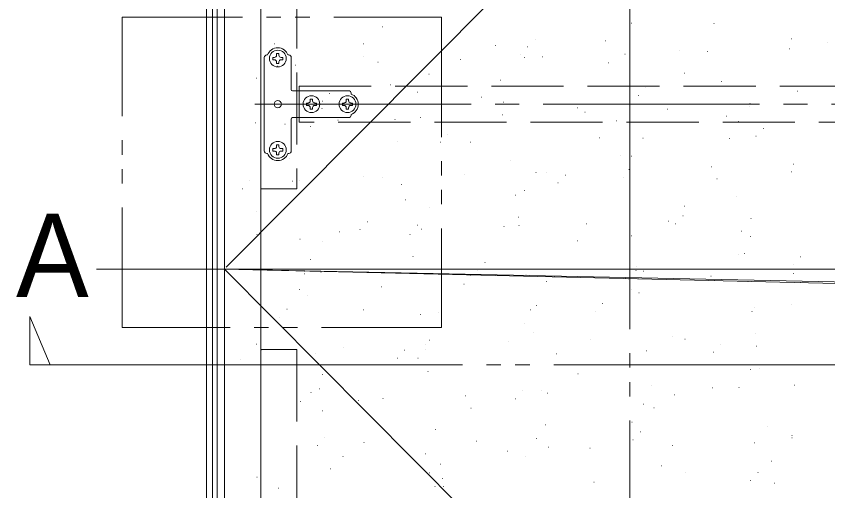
# Model space of a CAD drawing. Units: millimetres, scale not verified. Extents: x -1600 to 1600, y -1108 to 1108.
# Drawn here: x -388.8 to -51.1, y -137 to 60.6 of the extents above; entities that cross this region are included whole.
import ezdxf
from ezdxf.enums import TextEntityAlignment as Align

# ---------------------------------------------------------------- set-up
doc = ezdxf.new("R2010")
doc.units = ezdxf.units.MM
doc.header["$LTSCALE"] = 10
for name, pattern in [('CHAIN2', [12, 9, -1, 1, -1]), ('DASHED3', [4, 3, -1]), ('DOUBLE_CHAIN1', [8.8, 5, -1, 0.6, -0.6, 0.6, -1]), ('LONG_DOUBLE_CHAIN', [21.8, 18, -1, 0.6, -0.6, 0.6, -1])]:
    doc.linetypes.add(name, pattern=pattern)
doc.layers.add('0-0_moji', color=2, linetype='Continuous')
for name, color, linetype, lineweight in [('0-2_10ユーザー', 4, 'DOUBLE_CHAIN1', 9), ('0-5_0', 3, 'Continuous', 9), ('0-C_SCREW', 2, 'Continuous', 9), ('0-E_形材', 5, 'Continuous', 9), ('0-F_PARTS_SIN', 4, 'CHAIN2', 9), ('1-2_sunpou', 1, 'Continuous', 9)]:
    doc.layers.add(name, color=color, linetype=linetype, lineweight=lineweight)
doc.styles.add('ＭＳ Ｐゴシック', font='')
doc.styles.get('ＭＳ Ｐゴシック').set_extended_font_data('MS PGothic')

msp = doc.modelspace()

# ---------------------------------------------------------------- linework, layer by layer
at = {"layer": '0-2_10ユーザー'}
msp.add_lwpolyline([(-344.71, -69.03), (-344.71, 60.32), (-211.79, 60.32), (-211.79, -69.03)], close=True, dxfattribs=at)
at = {"layer": '0-5_0', "color": 7}
for p, q in [((-309.69, 555.31), (-309.69, -644.69)), ((-307.19, 552.81), (-307.19, -642.19)), ((-305.19, 550.81), (-305.19, -640.19)), ((-302.19, 547.81), (-302.19, -637.19))]:
    msp.add_line(p, q, dxfattribs=at)
at = {"layer": '0-5_0'}
for p, q in [((-132.88, 57.78), (-132.78, 57.78)), ((-98.46, 57.59), (-98.36, 57.59)), ((-236.39, 56.27), (-236.29, 56.27)), ((-172.63, 50.92), (-172.53, 50.92)), ((-66.29, 51.26), (-66.19, 51.26)), ((-281.48, 49.13), (-281.38, 49.13)), ((-244.48, 49.19), (-244.38, 49.19)), ((-189.33, 48.51), (-189.23, 48.51)), ((-176.01, 47.94), (-175.91, 47.94)), ((-143.55, 50.45), (-143.45, 50.45)), ((-51.4, 49.83), (-51.3, 49.83)), ((-244.23, 43.97), (-244.13, 43.97)), ((-179.01, 44.66), (-178.91, 44.66)), ((-135.55, 44.81), (-135.45, 44.81)), ((-112.84, 46.4), (-112.74, 46.4)), ((-101.29, 45.93), (-101.19, 45.93)), ((-67.03, 47.05), (-66.93, 47.05)), ((-238.33, 41.45), (-238.23, 41.45)), ((-204.07, 42.57), (-203.97, 42.57)), ((-177.41, 43.42), (-177.31, 43.42)), ((-169.81, 43.69), (-169.71, 43.69)), ((-142.33, 41.2), (-142.23, 41.2)), ((-280.26, 39.88), (-280.16, 39.88)), ((-272.59, 40.33), (-272.49, 40.33)), ((-289, 34.83), (-288.9, 34.83)), ((-217.15, 36.56), (-217.05, 36.56)), ((-187.43, 34.06), (-187.33, 34.06)), ((-110.81, 36.9), (-110.71, 36.9)), ((-233.21, 32.12), (-233.11, 32.12)), ((-127.01, 30.93), (-126.91, 30.93)), ((-95.28, 33.44), (-95.18, 33.44)), ((-258.4, 28.51), (-258.3, 28.51)), ((-221.93, 29.06), (-221.83, 29.06)), ((-130.01, 27.66), (-129.91, 27.66)), ((-63.84, 29.4), (-63.74, 29.4)), ((-261.4, 25.23), (-261.3, 25.23)), ((-195.23, 26.97), (-195.13, 26.97)), ((-186.21, 24.8), (-186.11, 24.8)), ((-83.48, 24.27), (-83.38, 24.27)), ((-261.68, 22.2), (-261.58, 22.2)), ((-155.33, 22.54), (-155.23, 22.54)), ((-152.22, 20.76), (-152.12, 20.76)), ((-117.96, 21.88), (-117.86, 21.88)), ((-83.7, 23), (-83.6, 23)), ((-255, 17.4), (-254.9, 17.4)), ((-231.3, 17.67), (-231.2, 17.67)), ((-220.74, 18.52), (-220.64, 18.52)), ((-186.48, 19.64), (-186.38, 19.64)), ((-139.15, 17.05), (-139.05, 17.05)), ((-93.37, 18.99), (-93.27, 18.99)), ((-289.26, 16.28), (-289.16, 16.28)), ((-277.08, 15.73), (-276.98, 15.73)), ((-266.45, 14.7), (-266.35, 14.7)), ((-88.26, 16.77), (-88.16, 16.77)), ((-78.01, 13.93), (-77.91, 13.93)), ((-209.4, 11.5), (-209.3, 11.5)), ((-81.01, 10.65), (-80.91, 10.65)), ((-277.62, 7.53), (-277.52, 7.53)), ((-230.09, 8.41), (-229.99, 8.41)), ((-212.4, 8.22), (-212.3, 8.22)), ((-199.86, 8.18), (-199.76, 8.18)), ((-146.23, 9.96), (-146.13, 9.96)), ((-128.01, 9.91), (-127.91, 9.91)), ((-92.15, 9.73), (-92.05, 9.73)), ((-275.18, 1.27), (-275.08, 1.27)), ((-183.03, 0.65), (-182.93, 0.65)), ((-137.25, 2.59), (-137.15, 2.59)), ((-132.78, 2.41), (-132.68, 2.41)), ((-133.82, -3.22), (-133.72, -3.22)), ((-99.56, -2.1), (-99.46, -2.1)), ((-65.3, -0.98), (-65.2, -0.98)), ((-244.38, -6.18), (-244.28, -6.18)), ((-236.6, -6.58), (-236.5, -6.58)), ((-202.34, -5.46), (-202.24, -5.46)), ((-172.53, -4.45), (-172.43, -4.45)), ((-168.08, -4.34), (-167.98, -4.34)), ((-160.4, -5.51), (-160.3, -5.51)), ((-136.03, -6.66), (-135.93, -6.66)), ((-66.19, -4.11), (-66.09, -4.11)), ((-291.79, -7.94), (-291.69, -7.94)), ((-273.96, -7.98), (-273.86, -7.98)), ((-270.86, -7.7), (-270.76, -7.7)), ((-228.62, -9.48), (-228.52, -9.48)), ((-163.41, -8.78), (-163.31, -8.78)), ((-97.23, -7.05), (-97.13, -7.05)), ((-302.19, -12.63), (-302.09, -12.63)), ((-302.19, -12.63), (-302.09, -12.63)), ((-294.8, -11.21), (-294.7, -11.21)), ((-177.31, -11.95), (-177.21, -11.95)), ((-226.91, -15.74), (-226.81, -15.74)), ((-181.13, -13.8), (-181.03, -13.8)), ((-88.98, -14.42), (-88.88, -14.42)), ((-217.05, -18.81), (-216.95, -18.81)), ((-110.71, -18.47), (-110.61, -18.47)), ((-288.9, -20.54), (-288.8, -20.54)), ((-179.91, -23.05), (-179.81, -23.05)), ((-111.4, -22.51), (-111.3, -22.51)), ((-83.11, -23.54), (-83.01, -23.54)), ((-242.79, -24.94), (-242.69, -24.94)), ((-221.83, -26.31), (-221.73, -26.31)), ((-185.89, -26.9), (-185.79, -26.9)), ((-179.62, -26.48), (-179.52, -26.48)), ((-151.63, -25.78), (-151.53, -25.78)), ((-117.37, -24.66), (-117.27, -24.66)), ((-114.41, -25.79), (-114.31, -25.79)), ((-288.66, -30.26), (-288.56, -30.26)), ((-254.41, -29.14), (-254.31, -29.14)), ((-245.8, -28.22), (-245.7, -28.22)), ((-225, -30.19), (-224.9, -30.19)), ((-220.15, -28.02), (-220.05, -28.02)), ((-87.07, -28.87), (-86.97, -28.87)), ((-270.78, -32.13), (-270.68, -32.13)), ((-261.58, -33.17), (-261.48, -33.17)), ((-155.23, -32.83), (-155.13, -32.83)), ((-132.85, -30.81), (-132.75, -30.81)), ((-83.38, -31.1), (-83.28, -31.1)), ((-223.79, -39.45), (-223.69, -39.45)), ((-88.16, -38.6), (-88.06, -38.6)), ((-85.85, -38.13), (-85.75, -38.13)), ((-62.41, -39.52), (-62.31, -39.52)), ((-266.35, -40.67), (-266.25, -40.67)), ((-193.8, -41.95), (-193.7, -41.95)), ((-130.62, -43.49), (-130.52, -43.49)), ((-65.41, -42.8), (-65.31, -42.8)), ((-269.03, -45.46), (-268.93, -45.46)), ((-269.03, -45.46), (-268.93, -45.46)), ((-268.88, -46.59), (-268.78, -46.59)), ((-262.01, -45.92), (-261.91, -45.92)), ((-222.85, -46.53), (-222.75, -46.53)), ((-199.76, -47.19), (-199.66, -47.19)), ((-196.8, -45.23), (-196.7, -45.23)), ((-176.73, -47.21), (-176.63, -47.21)), ((-130.95, -45.27), (-130.85, -45.27)), ((-127.91, -45.46), (-127.81, -45.46)), ((-65.52, -46.46), (-65.42, -46.46)), ((-176.68, -47.61), (-176.58, -47.61)), ((-176.68, -47.61), (-176.58, -47.61)), ((-168.3, -49.82), (-168.2, -49.82)), ((-164.83, -47.89), (-164.73, -47.89)), ((-135.29, -48.58), (-135.19, -48.58)), ((-134.04, -48.7), (-133.94, -48.7)), ((-129.97, -48.7), (-129.87, -48.7)), ((-129.97, -48.7), (-129.87, -48.7)), ((-99.78, -47.58), (-99.68, -47.58)), ((-98.35, -49.44), (-98.25, -49.44)), ((-84.32, -49.76), (-84.22, -49.76)), ((-62.6, -50.27), (-62.5, -50.27)), ((-271.08, -53.18), (-270.98, -53.18)), ((-236.82, -52.06), (-236.72, -52.06)), ((-202.56, -50.94), (-202.46, -50.94)), ((-132.68, -52.96), (-132.58, -52.96)), ((-267.66, -55.84), (-267.56, -55.84)), ((-129.73, -54.52), (-129.63, -54.52)), ((-302.19, -58.4), (-302.09, -58.4)), ((-172.43, -59.82), (-172.33, -59.82)), ((-144.8, -58.96), (-144.7, -58.96)), ((-81.63, -60.49), (-81.53, -60.49)), ((-66.09, -59.48), (-65.99, -59.48)), ((-276.19, -61.39), (-276.09, -61.39)), ((-244.28, -61.55), (-244.18, -61.55)), ((-220.61, -63.6), (-220.51, -63.6)), ((-213.02, -62.92), (-212.92, -62.92)), ((-174.83, -61.66), (-174.73, -61.66)), ((-147.8, -62.23), (-147.7, -62.23)), ((-82.67, -62.28), (-82.57, -62.28)), ((-279.19, -64.66), (-279.09, -64.66)), ((-177.21, -67.32), (-177.11, -67.32)), ((-173.61, -70.91), (-173.51, -70.91)), ((-216.95, -74.18), (-216.85, -74.18)), ((-149.9, -73.8), (-149.8, -73.8)), ((-115.64, -72.68), (-115.54, -72.68)), ((-110.61, -73.84), (-110.51, -73.84)), ((-81.38, -71.56), (-81.28, -71.56)), ((-288.8, -75.91), (-288.7, -75.91)), ((-252.68, -77.16), (-252.58, -77.16)), ((-218.42, -76.04), (-218.32, -76.04)), ((-184.16, -74.92), (-184.06, -74.92)), ((-95.8, -75.96), (-95.7, -75.96)), ((-80.77, -76.73), (-80.67, -76.73)), ((-286.93, -78.28), (-286.83, -78.28)), ((-264.48, -79.99), (-264.38, -79.99)), ((-227.19, -78.39), (-227.09, -78.39)), ((-218.7, -78.05), (-218.6, -78.05)), ((-164.02, -79.93), (-163.92, -79.93)), ((-126.55, -78.67), (-126.45, -78.67)), ((-98.8, -79.24), (-98.7, -79.24)), ((-295.41, -82.36), (-295.31, -82.36)), ((-230.19, -81.67), (-230.09, -81.67)), ((-221.73, -81.68), (-221.63, -81.68)), ((-217.48, -87.31), (-217.38, -87.31)), ((-83.28, -86.47), (-83.18, -86.47)), ((-79.55, -85.99), (-79.45, -85.99)), ((-261.47, -88.54), (-261.37, -88.54)), ((-155.13, -88.2), (-155.03, -88.2)), ((-262.58, -94.45), (-262.48, -94.45)), ((-124.65, -93.13), (-124.55, -93.13)), ((-99.19, -94.12), (-99.09, -94.12)), ((-88.06, -93.97), (-87.96, -93.97)), ((-64.93, -93), (-64.83, -93)), ((-266.25, -96.04), (-266.15, -96.04)), ((-201.96, -97.48), (-201.86, -97.48)), ((-178.19, -95.4), (-178.09, -95.4)), ((-170.43, -95.06), (-170.33, -95.06)), ((-167.71, -96.36), (-167.61, -96.36)), ((-133.45, -95.24), (-133.35, -95.24)), ((-115.02, -96.94), (-114.92, -96.94)), ((-270.48, -99.72), (-270.38, -99.72)), ((-246.41, -99.37), (-246.31, -99.37)), ((-236.22, -98.6), (-236.12, -98.6)), ((-181.19, -98.68), (-181.09, -98.68)), ((-127.81, -100.83), (-127.71, -100.83)), ((-261.36, -103.7), (-261.26, -103.7)), ((-199.66, -102.56), (-199.56, -102.56)), ((-123.43, -102.38), (-123.33, -102.38)), ((-168.53, -109.52), (-168.43, -109.52)), ((-132.58, -108.33), (-132.48, -108.33)), ((-76.37, -110.14), (-76.27, -110.14)), ((-214.31, -111.46), (-214.21, -111.46)), ((-129.19, -112.41), (-129.09, -112.41)), ((-66.02, -113.94), (-65.92, -113.94)), ((-263.59, -118.11), (-263.49, -118.11)), ((-260.58, -114.84), (-260.48, -114.84)), ((-244.18, -116.92), (-244.08, -116.92)), ((-197.41, -116.37), (-197.31, -116.37)), ((-172.33, -115.19), (-172.23, -115.19)), ((-132.2, -115.68), (-132.1, -115.68)), ((-115.86, -118.16), (-115.76, -118.16)), ((-81.6, -117.04), (-81.5, -117.04)), ((-65.99, -114.85), (-65.89, -114.85)), ((-218.63, -121.52), (-218.53, -121.52)), ((-184.38, -120.4), (-184.28, -120.4)), ((-167.31, -118.77), (-167.21, -118.77)), ((-150.12, -119.28), (-150.02, -119.28)), ((-287.15, -123.76), (-287.05, -123.76)), ((-252.89, -122.64), (-252.79, -122.64)), ((-177.1, -122.69), (-177, -122.69)), ((-74.47, -124.59), (-74.37, -124.59)), ((-258.18, -127.85), (-258.08, -127.85)), ((-212.4, -125.91), (-212.3, -125.91)), ((-120.25, -126.53), (-120.15, -126.53)), ((-288.7, -131.28), (-288.6, -131.28)), ((-216.85, -129.55), (-216.75, -129.55)), ((-110.51, -129.21), (-110.41, -129.21)), ((-80.19, -129.41), (-80.09, -129.41)), ((-211.58, -131.84), (-211.48, -131.84)), ((-148.41, -133.38), (-148.31, -133.38)), ((-83.2, -132.69), (-83.1, -132.69)), ((-73.25, -133.85), (-73.15, -133.85)), ((-279.8, -135.81), (-279.7, -135.81)), ((-214.59, -135.12), (-214.49, -135.12)), ((-211.18, -135.17), (-211.08, -135.17))]:
    msp.add_line(p, q, dxfattribs=at)
at = {"layer": '0-5_0', "color": 6}
for p, q in [((-284.23, 44.51), (-284.59, 44.51)), ((-275.39, 44.51), (-275.65, 44.51)), ((-285.59, 4.51), (-285.59, 43.51)), ((-274.39, 30.11), (-274.39, 43.51)), ((-250.49, 29.61), (-273.89, 29.61)), ((-249.49, 28.61), (-249.49, 28.26)), ((-274.39, 17.91), (-274.39, 4.51)), ((-250.49, 18.41), (-273.89, 18.41)), ((-249.49, 19.77), (-249.49, 19.41)), ((-284.23, 3.51), (-284.59, 3.51)), ((-275.39, 3.51), (-275.75, 3.51))]:
    msp.add_line(p, q, dxfattribs=at)
at = {"layer": '0-5_0', "color": 1}
msp.add_line((-355.45, -44.69), (929.98, -44.69), dxfattribs=at)
at = {"layer": '0-5_0', "color": 7, "linetype": 'LONG_DOUBLE_CHAIN'}
msp.add_lwpolyline([(286.31, 547.81), (-302.19, -44.69), (286.31, -637.19)], dxfattribs=at)
at = {"layer": '0-5_0'}
for points in [[(-302.19, -44.69), (225.41, -56.98), (225.41, -32.39), (230.02, -29.32), (286.31, -24.48), (286.31, 547.81), (-302.19, 547.81)], [(-302.19, -637.19), (286.31, -637.19), (286.31, -64.88), (230.02, -60.05), (225.45, -55.69), (-302.19, -44.69)]]:
    msp.add_lwpolyline(points, close=True, dxfattribs=at)
at = {"layer": '0-5_0', "color": 6}
msp.add_circle((-279.99, 24.01), 1.5, dxfattribs=at)
for centre, radius, start, end in [((-279.99, 43.01), 4.5, 19.4712, 160.5288), ((-284.59, 43.51), 1, 90, 180), ((-275.39, 43.51), 1, 0, 90), ((-273.89, 30.11), 0.5, 180, 270), ((-250.49, 28.61), 1, 0, 90), ((-250.99, 24.01), 4.5, 289.4712, 70.5288), ((-273.89, 17.91), 0.5, 90, 180), ((-250.49, 19.41), 1, 270, 0), ((-284.59, 4.51), 1, 180, 270), ((-279.99, 5.01), 4.5, 199.4712, 340.5288), ((-275.39, 4.51), 1, 270, 0)]:
    msp.add_arc(centre, radius, start, end, dxfattribs=at)
at = {"layer": '0-C_SCREW', "color": 5}
for p, q in [((-280.49, 45.11), (-279.49, 45.11)), ((-280.49, 44.39), (-280.49, 45.11)), ((-279.49, 45.11), (-279.49, 44.39)), ((-282.09, 43.51), (-281.36, 43.51)), ((-282.09, 42.51), (-282.09, 43.51)), ((-281.36, 42.51), (-282.09, 42.51)), ((-280.49, 40.91), (-280.49, 41.64)), ((-279.49, 40.91), (-280.49, 40.91)), ((-279.49, 41.64), (-279.49, 40.91)), ((-278.61, 43.51), (-277.89, 43.51)), ((-277.89, 42.51), (-278.61, 42.51)), ((-277.89, 43.51), (-277.89, 42.51)), ((-268.09, 24.51), (-267.36, 24.51)), ((-268.09, 23.51), (-268.09, 24.51)), ((-266.49, 26.11), (-265.49, 26.11)), ((-266.49, 25.39), (-266.49, 26.11)), ((-265.49, 26.11), (-265.49, 25.39)), ((-264.61, 24.51), (-263.89, 24.51)), ((-263.89, 24.51), (-263.89, 23.51)), ((-253.09, 24.51), (-252.36, 24.51)), ((-253.09, 23.51), (-253.09, 24.51)), ((-251.49, 26.11), (-250.49, 26.11)), ((-251.49, 25.39), (-251.49, 26.11)), ((-250.49, 26.11), (-250.49, 25.39)), ((-249.61, 24.51), (-248.89, 24.51)), ((-248.89, 24.51), (-248.89, 23.51)), ((-267.36, 23.51), (-268.09, 23.51)), ((-266.49, 21.91), (-266.49, 22.64)), ((-265.49, 21.91), (-266.49, 21.91)), ((-265.49, 22.64), (-265.49, 21.91)), ((-263.89, 23.51), (-264.61, 23.51)), ((-252.36, 23.51), (-253.09, 23.51)), ((-251.49, 21.91), (-251.49, 22.64)), ((-250.49, 21.91), (-251.49, 21.91)), ((-250.49, 22.64), (-250.49, 21.91)), ((-248.89, 23.51), (-249.61, 23.51)), ((-280.49, 7.11), (-279.49, 7.11)), ((-280.49, 6.39), (-280.49, 7.11)), ((-279.49, 7.11), (-279.49, 6.39)), ((-282.09, 5.51), (-281.36, 5.51)), ((-282.09, 4.51), (-282.09, 5.51)), ((-281.36, 4.51), (-282.09, 4.51)), ((-280.49, 2.91), (-280.49, 3.64)), ((-279.49, 3.64), (-279.49, 2.91)), ((-278.61, 5.51), (-277.89, 5.51)), ((-277.89, 4.51), (-278.61, 4.51)), ((-277.89, 5.51), (-277.89, 4.51)), ((-279.49, 2.91), (-280.49, 2.91))]:
    msp.add_line(p, q, dxfattribs=at)
for centre in [(-279.99, 43.01), (-265.99, 24.01), (-250.99, 24.01), (-279.99, 5.01)]:
    msp.add_circle(centre, 3.5, dxfattribs=at)
for centre, start, end in [((-281.36, 44.39), 270, 0), ((-278.61, 44.39), 180, 270), ((-281.36, 41.64), 0, 90), ((-278.61, 41.64), 90, 180), ((-267.36, 25.39), 270, 0), ((-264.61, 25.39), 180, 270), ((-252.36, 25.39), 270, 0), ((-249.61, 25.39), 180, 270), ((-267.36, 22.64), 0, 90), ((-264.61, 22.64), 90, 180), ((-252.36, 22.64), 0, 90), ((-249.61, 22.64), 90, 180), ((-281.36, 6.39), 270, 0), ((-281.36, 3.64), 0, 90), ((-278.61, 6.39), 180, 270), ((-278.61, 3.64), 90, 180)]:
    msp.add_arc(centre, 0.875, start, end, dxfattribs=at)
at = {"layer": '0-E_形材', "color": 4, "linetype": 'DASHED3'}
for p, q in [((-287.09, -11.29), (-272.09, -11.29)), ((-287.09, -78.09), (-272.09, -78.09))]:
    msp.add_line(p, q, dxfattribs=at)
for points in [[(-287.09, 532.71), (271.21, 532.71), (271.21, -622.09), (-287.09, -622.09)], [(255.21, 16.51), (-271.09, 16.51), (-271.09, 31.51), (255.21, 31.51)]]:
    msp.add_lwpolyline(points, close=True, dxfattribs=at)
for points in [[(-287.09, 477.21), (-272.09, 477.21), (-272.09, -11.29)], [(-272.09, -78.09), (-272.09, -566.59), (-287.09, -566.59), (-287.09, 477.21)]]:
    msp.add_lwpolyline(points, dxfattribs=at)
at = {"layer": '0-F_PARTS_SIN'}
msp.add_line((-289.56, 24.01), (274.38, 24.01), dxfattribs=at)
at = {"layer": '1-2_sunpou', "color": 2, "linetype": 'LONG_DOUBLE_CHAIN'}
for points in [[(-133.43, -723.69), (-133.43, 601.61), (-160.23, 601.61)], [(-383.13, -84.55), (952, -84.55), (952, -64.45), (943.52, -84.55)], [(-383.13, -84.55), (-383.13, -64.45), (-374.65, -84.55)]]:
    msp.add_lwpolyline(points, dxfattribs=at)

# ---------------------------------------------------------------- texts
at = {"layer": '0-0_moji', "style": 'ＭＳ Ｐゴシック'}
msp.add_text('A', height=34.7, dxfattribs=at).set_placement((-388.93, -66.72), align=Align.BOTTOM_LEFT)

doc.saveas('drawing.dxf')
